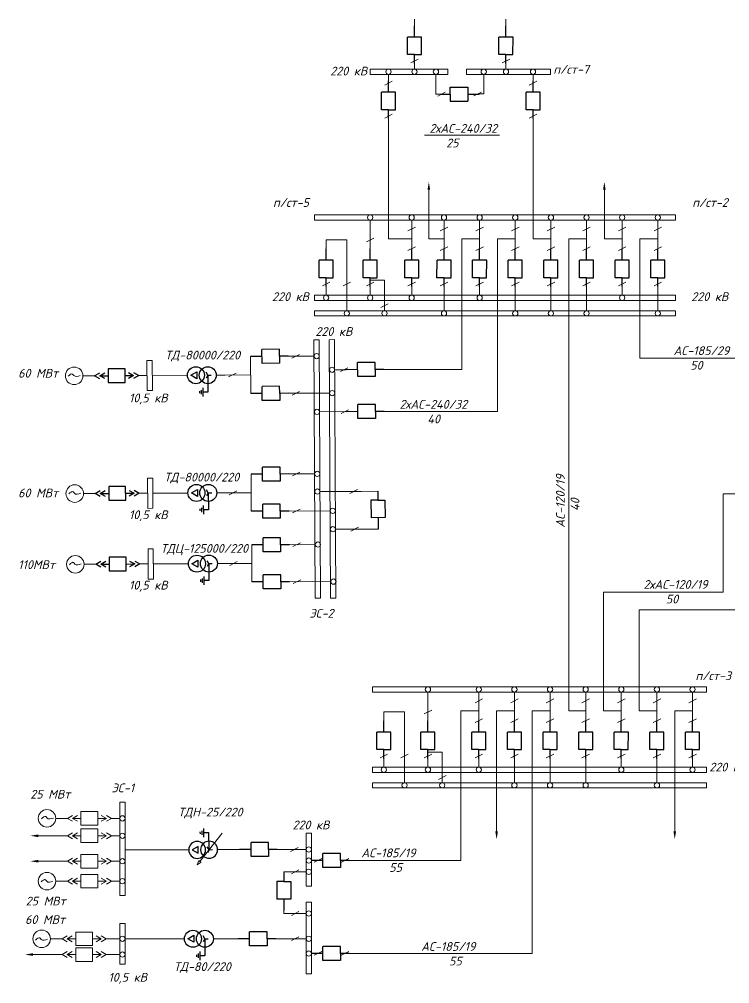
# Model space of a CAD drawing. Header units: millimetres. Extents: x -491 to 2311, y -1641 to -197.
# Drawn here: x -491 to -86, y -1641 to -1091 of the extents above; entities that cross this region are included whole.
import ezdxf

# ---------------------------------------------------------------- set-up
doc = ezdxf.new("R2010")
doc.units = ezdxf.units.MM
for name, color, linetype, lineweight in [('разм.', 7, 'Continuous', 18), ('текст', 6, 'Continuous', 30), ('тонкая', 7, 'Continuous', 20), ('штриховка', 2, 'Continuous', 20)]:
    doc.layers.add(name, color=color, linetype=linetype, lineweight=lineweight)
doc.layers.add('СХЕМА1', color=7, linetype='Continuous')
doc.styles.add('ГОСТ', font='isocpeui.ttf')

# ---------------------------------------------------------------- blocks, each defined once
blk = doc.blocks.new('Выключатель')
for p, q in [((0, 10), (0, 16.5)), ((-4, 0), (-4, 10)), ((-4, 10), (4, 10)), ((4, 0), (4, 10)), ((0, 0), (-4, 0)), ((0, 0), (4, 0)), ((0, -5), (0, 0))]:
    blk.add_line(p, q)
blk = doc.blocks.new('Треугольник соединение трансформаторных обмоток')
blk.add_lwpolyline([(0, 0), (-1.91, -3.48), (2.06, -3.39)], close=True)
blk = doc.blocks.new('двухобмоточный Т с ГЗН')
for p, q in [((7.74, 7.27), (7.74, 12.11)), ((4.84, 0.01), (4.84, 9.69)), ((4.84, 9.69), (7.74, 9.69)), ((8.71, 8.48), (8.71, 10.9)), ((9.68, 9.09), (9.68, 10.3)), ((4.84, 0.01), (2.9, 0.01)), ((4.84, 0.01), (5.81, 1.69)), ((4.84, 0.01), (5.81, -1.66))]:
    blk.add_line(p, q)
for centre in [(4.84, 0.01), (11.62, 0.01)]:
    blk.add_circle(centre, 4.84)
at = {"xscale": -1, "rotation": 271.3243834776337}
blk.add_blockref('Треугольник соединение трансформаторных обмоток', (14.49, 0.01), dxfattribs=at)
blk = doc.blocks.new('Вводной выключатель')
at = {"color": 7}
for p, q in [((-1.68, -2.9), (0, 0)), ((0, 0), (1.68, -2.9)), ((-1.68, -5.81), (0, -2.9)), ((0, -7.74), (0, -2.9)), ((0, -2.9), (1.68, -5.81)), ((-3.87, -7.74), (-3.87, -17.42)), ((3.87, -7.74), (-3.87, -7.74)), ((3.87, -17.42), (3.87, -7.74)), ((-3.87, -17.42), (3.87, -17.42)), ((0, -22.26), (-1.68, -19.36)), ((0, -22.26), (0, -17.42)), ((1.68, -19.36), (0, -22.26)), ((0, -25.17), (-1.68, -22.26)), ((1.68, -22.26), (0, -25.17))]:
    blk.add_line(p, q, dxfattribs=at)

msp = doc.modelspace()

# ---------------------------------------------------------------- linework, layer by layer
at = {"lineweight": 15}
for p, q in [((-259.81, -1157.17), (-217.15, -1157.17)), ((-433.67, -1590.78), (-433.67, -1537.58)), ((-430.67, -1537.58), (-433.67, -1537.58)), ((-430.67, -1590.78), (-430.67, -1537.58)), ((-430.67, -1590.78), (-430.67, -1537.58)), ((-438.42, -1546.77), (-433.67, -1546.77)), ((-388, -1571.3), (-375.34, -1555.15)), ((-470.22, -1556.69), (-480.23, -1556.69)), ((-438.42, -1556.69), (-433.67, -1556.69)), ((-394.38, -1564.7), (-430.67, -1564.7)), ((-365.32, -1564.51), (-377.93, -1564.59)), ((-343.82, -1564.51), (-327.35, -1564.51)), ((-470.22, -1571.2), (-480.23, -1571.2)), ((-438.42, -1571.2), (-433.67, -1571.2)), ((-388.68, -1570.78), (-389.57, -1573.31)), ((-387.33, -1571.82), (-389.57, -1573.31)), ((-388, -1571.3), (-388.68, -1570.78)), ((-388, -1571.3), (-387.33, -1571.82)), ((-340.13, -1582.8), (-340.13, -1577.26)), ((-340.13, -1577.26), (-327.35, -1577.26)), ((-438.42, -1582.58), (-433.67, -1582.58)), ((-430.67, -1590.78), (-433.67, -1590.78)), ((-340.13, -1592.98), (-340.13, -1601)), ((-340.13, -1601), (-327.35, -1601)), ((-433.67, -1623.9), (-433.67, -1606.74)), ((-433.67, -1606.74), (-430.67, -1606.74)), ((-433.67, -1610.99), (-433.67, -1629.88)), ((-430.67, -1606.74), (-430.67, -1629.88)), ((-441.42, -1615.44), (-433.67, -1615.44)), ((-396.77, -1615.44), (-430.67, -1615.44)), ((-366.14, -1615.44), (-380.32, -1615.44)), ((-346.21, -1615.44), (-327.35, -1615.44)), ((-473.22, -1624.43), (-483.23, -1624.43)), ((-441.42, -1624.43), (-433.67, -1624.43)), ((-433.67, -1629.88), (-430.67, -1629.88))]:
    msp.add_line(p, q, dxfattribs=at)
at = {"color": 18, "lineweight": 15, "true_color": 0x000000}
for p, q in [((-322.96, -1273.88), (-319.9, -1273.86)), ((-322.96, -1273.88), (-322.19, -1421.24)), ((-319.9, -1273.86), (-319.13, -1421.23)), ((-314.23, -1273.83), (-311.16, -1273.81)), ((-314.23, -1273.83), (-313.45, -1421.2)), ((-311.16, -1273.81), (-310.39, -1421.19)), ((-415.18, -1285.69), (-418.18, -1285.71)), ((-418.09, -1302.87), (-418.18, -1285.71)), ((-415.09, -1302.85), (-415.18, -1285.69)), ((-415.09, -1302.85), (-415.18, -1285.69)), ((-359.08, -1283.38), (-358.97, -1304.5)), ((-337.58, -1283.27), (-322.92, -1283.19)), ((-311.07, -1290.96), (-304.49, -1290.93)), ((-448.05, -1294.39), (-454.69, -1294.42)), ((-454.05, -1294.42), (-454.69, -1294.42)), ((-422.88, -1294.26), (-418.13, -1294.23)), ((-415.13, -1294.22), (-395.12, -1294.12)), ((-373.66, -1294.02), (-378.67, -1294.04)), ((-373.66, -1294.02), (-358.99, -1293.94)), ((-415.09, -1302.85), (-418.09, -1302.87)), ((-337.47, -1304.39), (-314.07, -1304.27)), ((-319.69, -1314.99), (-299.52, -1314.86)), ((-282.87, -1314.77), (-218.25, -1314.74)), ((-358.65, -1371.63), (-358.76, -1350.5)), ((-337.26, -1350.39), (-322.6, -1350.31)), ((-414.86, -1352.82), (-417.86, -1352.83)), ((-417.77, -1369.99), (-417.86, -1352.83)), ((-447.74, -1361.51), (-454.37, -1361.55)), ((-453.74, -1361.54), (-454.37, -1361.55)), ((-422.57, -1361.38), (-417.82, -1361.36)), ((-414.82, -1361.34), (-394.81, -1361.25)), ((-373.34, -1361.14), (-378.35, -1361.17)), ((-373.34, -1361.14), (-358.68, -1361.07)), ((-296.01, -1360.34), (-319.45, -1360.46)), ((-296.01, -1360.34), (-286.45, -1360.29)), ((-414.77, -1369.98), (-417.77, -1369.99)), ((-337.15, -1371.52), (-313.71, -1371.39)), ((-295.9, -1381.84), (-310.56, -1381.91)), ((-295.9, -1381.84), (-286.34, -1381.79)), ((-358.45, -1390.82), (-358.34, -1411.95)), ((-336.95, -1390.71), (-322.29, -1390.63)), ((-414.55, -1393.14), (-417.55, -1393.15)), ((-417.46, -1410.31), (-417.55, -1393.15)), ((-414.46, -1410.3), (-414.55, -1393.14)), ((-414.46, -1410.3), (-414.55, -1393.14)), ((-447.43, -1401.83), (-454.06, -1401.87)), ((-453.43, -1401.87), (-454.06, -1401.87)), ((-422.26, -1401.7), (-417.51, -1401.68)), ((-414.51, -1401.66), (-394.5, -1401.57)), ((-373.03, -1401.46), (-378.04, -1401.49)), ((-373.03, -1401.46), (-358.37, -1401.39)), ((-414.46, -1410.3), (-417.46, -1410.31)), ((-336.84, -1411.84), (-313.37, -1411.71)), ((-313.45, -1410.1), (-313.51, -1410.1)), ((-319.19, -1416.33), (-319.15, -1416.33)), ((-322.19, -1421.24), (-319.13, -1421.23)), ((-313.45, -1421.2), (-310.39, -1421.19))]:
    msp.add_line(p, q, dxfattribs=at)
at = {"lineweight": 15}
for centre, radius in [((-280.4, -1121.03), 1.5), ((-265.59, -1121.03), 1.5), ((-253.36, -1121.03), 1.5), ((-226.08, -1121.03), 1.5), ((-213.4, -1121.03), 1.5), ((-197.96, -1121.03), 1.5), ((-290.85, -1204.15), 1.5), ((-267.17, -1204.15), 1.5), ((-248.74, -1204.15), 1.5), ((-228.41, -1204.15), 1.5), ((-208.09, -1204.15), 1.5), ((-187.76, -1204.15), 1.5), ((-167.44, -1204.15), 1.5), ((-147.12, -1204.15), 1.5), ((-126.79, -1204.15), 1.5), ((-316, -1249.97), 1.5), ((-290.85, -1249.97), 1.5), ((-267.18, -1249.97), 1.5), ((-228.42, -1249.97), 1.5), ((-147.12, -1249.97), 1.5), ((-304.19, -1258.81), 1.5), ((-282.69, -1258.81), 1.5), ((-248.74, -1258.81), 1.5), ((-208.09, -1258.81), 1.5), ((-187.77, -1258.81), 1.5), ((-167.44, -1258.81), 1.5), ((-126.79, -1258.81), 1.5), ((-257.92, -1473.25), 1.5), ((-228.9, -1473.25), 1.5), ((-208.58, -1473.25), 1.5), ((-188.25, -1473.25), 1.5), ((-167.93, -1473.25), 1.5), ((-147.6, -1473.25), 1.5), ((-127.28, -1473.25), 1.5), ((-106.96, -1473.25), 1.5), ((-283.07, -1519.07), 1.5), ((-257.92, -1519.07), 1.5), ((-228.9, -1519.07), 1.5), ((-147.61, -1519.07), 1.5), ((-106.96, -1519.07), 1.5), ((-271.25, -1527.92), 1.5), ((-249.75, -1527.92), 1.5), ((-208.58, -1527.92), 1.5), ((-188.25, -1527.92), 1.5), ((-167.93, -1527.92), 1.5), ((-127.28, -1527.92), 1.5), ((-475.22, -1546.77), 5), ((-432.17, -1546.77), 1.5), ((-432.17, -1556.69), 1.5), ((-432.17, -1571.2), 1.5), ((-475.22, -1582.58), 5), ((-432.17, -1582.58), 1.5), ((-478.22, -1615.44), 5), ((-432.17, -1615.44), 1.5), ((-432.17, -1624.43), 1.5)]:
    msp.add_circle(centre, radius, dxfattribs=at)
at = {"color": 18, "lineweight": 15, "true_color": 0x000000}
for centre, radius in [((-321.39, -1283.18), 1.5), ((-459.69, -1294.45), 5), ((-312.57, -1290.99), 1.5), ((-312.54, -1304.29), 1.5), ((-321.19, -1314.98), 1.5), ((-321.04, -1350.33), 1.5), ((-459.37, -1361.57), 5), ((-320.97, -1360.43), 1.5), ((-312.19, -1371.42), 1.5), ((-312.12, -1381.9), 1.5), ((-320.69, -1390.63), 1.5), ((-459.06, -1401.89), 5), ((-311.85, -1411.76), 1.5), ((-325.85, -1564.51), 1.5), ((-325.85, -1570.81), 1.5), ((-325.85, -1577.26), 1.5), ((-325.85, -1601), 1.5), ((-325.85, -1615.44), 1.5), ((-325.85, -1623.86), 1.5)]:
    msp.add_circle(centre, radius, dxfattribs=at)
for points in [[(-456.29, -1294.23), (-459.9, -1294.29), (-460.63, -1293.43), (-463.08, -1294.66)], [(-455.97, -1361.36), (-459.58, -1361.42), (-460.32, -1360.56), (-462.77, -1361.79)], [(-455.66, -1401.68), (-459.27, -1401.74), (-460.01, -1400.88), (-462.46, -1402.11)]]:
    msp.add_spline(points, degree=3, dxfattribs=at)
at = {"lineweight": 15}
for points in [[(-471.57, -1546.56), (-475.18, -1546.62), (-475.91, -1545.76), (-478.36, -1546.99)], [(-471.79, -1582.61), (-475.39, -1582.67), (-476.13, -1581.81), (-478.58, -1583.04)], [(-474.89, -1615.72), (-478.49, -1615.78), (-479.23, -1614.92), (-481.68, -1616.15)]]:
    msp.add_spline(points, degree=3, dxfattribs=at)
at = {"layer": 'разм.', "lineweight": 15}
for p, q in [((-469.59, -1546.77), (-470.22, -1546.77)), ((-463.59, -1546.77), (-470.22, -1546.77)), ((-463.59, -1556.69), (-470.22, -1556.69)), ((-463.59, -1571.2), (-470.22, -1571.2)), ((-469.59, -1582.58), (-470.22, -1582.58)), ((-463.59, -1582.58), (-470.22, -1582.58)), ((-472.59, -1615.44), (-473.22, -1615.44)), ((-466.59, -1615.44), (-473.22, -1615.44)), ((-466.59, -1624.43), (-473.22, -1624.43))]:
    msp.add_line(p, q, dxfattribs=at)
at = {"layer": 'СХЕМА1', "lineweight": 15}
for p, q in [((-263.44, -1113.9), (-267.72, -1116.04)), ((-211.24, -1113.9), (-215.53, -1116.04)), ((-278.24, -1126.45), (-282.53, -1128.6)), ((-195.81, -1126.45), (-200.09, -1128.6)), ((-248.05, -1132.77), (-252.33, -1134.91)), ((-227.42, -1132.64), (-231.71, -1134.78)), ((-278.25, -1145.31), (-282.53, -1147.45)), ((-195.81, -1145.31), (-200.1, -1147.45)), ((-265.02, -1209.57), (-269.31, -1211.71)), ((-246.58, -1209.57), (-250.87, -1211.71)), ((-226.26, -1209.57), (-230.54, -1211.71)), ((-205.93, -1209.57), (-210.22, -1211.71)), ((-185.61, -1209.57), (-189.9, -1211.71)), ((-165.29, -1209.57), (-169.57, -1211.71)), ((-144.96, -1209.57), (-149.25, -1211.71)), ((-124.64, -1209.57), (-128.92, -1211.71)), ((-288.7, -1215.98), (-292.99, -1218.12)), ((-265.02, -1220.89), (-269.31, -1223.04)), ((-246.58, -1220.89), (-250.87, -1223.04)), ((-226.26, -1220.89), (-230.54, -1223.04)), ((-205.93, -1220.89), (-210.22, -1223.04)), ((-185.61, -1220.89), (-189.9, -1223.04)), ((-165.29, -1220.89), (-169.57, -1223.04)), ((-144.96, -1220.89), (-149.25, -1223.04)), ((-124.64, -1220.89), (-128.92, -1223.04)), ((-313.85, -1241.07), (-318.13, -1243.21)), ((-302.04, -1241.07), (-306.33, -1243.21)), ((-288.7, -1241.07), (-292.98, -1243.21)), ((-265.02, -1241.07), (-269.31, -1243.21)), ((-246.58, -1241.07), (-250.87, -1243.21)), ((-226.26, -1241.07), (-230.55, -1243.21)), ((-205.94, -1241.07), (-210.22, -1243.21)), ((-185.61, -1241.07), (-189.9, -1243.21)), ((-165.29, -1241.07), (-169.57, -1243.21)), ((-144.96, -1241.07), (-149.25, -1243.21)), ((-124.64, -1241.07), (-128.92, -1243.21)), ((-280.54, -1253.31), (-284.82, -1255.46)), ((-226.75, -1478.67), (-231.03, -1480.82)), ((-206.42, -1478.67), (-210.71, -1480.82)), ((-186.1, -1478.67), (-190.38, -1480.82)), ((-165.77, -1478.67), (-170.06, -1480.82)), ((-145.45, -1478.67), (-149.73, -1480.82)), ((-125.12, -1478.67), (-129.41, -1480.82)), ((-104.8, -1478.67), (-109.09, -1480.82)), ((-255.76, -1485.08), (-260.05, -1487.23)), ((-226.75, -1490), (-231.03, -1492.14)), ((-206.42, -1490), (-210.71, -1492.14)), ((-186.1, -1490), (-190.38, -1492.14)), ((-165.77, -1490), (-170.06, -1492.14)), ((-145.45, -1490), (-149.74, -1492.14)), ((-125.13, -1490), (-129.41, -1492.14)), ((-104.8, -1490), (-109.09, -1492.14)), ((-280.91, -1510.17), (-285.2, -1512.32)), ((-269.1, -1510.17), (-273.39, -1512.32)), ((-255.76, -1510.17), (-260.05, -1512.32)), ((-226.75, -1510.17), (-231.03, -1512.32)), ((-206.42, -1510.17), (-210.71, -1512.32)), ((-186.1, -1510.17), (-190.38, -1512.32)), ((-165.77, -1510.17), (-170.06, -1512.32)), ((-145.45, -1510.17), (-149.74, -1512.32)), ((-125.13, -1510.17), (-129.41, -1512.32)), ((-104.8, -1510.17), (-109.09, -1512.32)), ((-247.6, -1522.42), (-251.88, -1524.56)), ((-331.93, -1563.43), (-336.22, -1565.58)), ((-322.73, -1571.81), (-318.45, -1569.66)), ((-307.29, -1571.81), (-303.01, -1569.66)), ((-331.46, -1576.18), (-335.75, -1578.32)), ((-331.46, -1599.92), (-335.75, -1602.06)), ((-331.46, -1614.36), (-335.75, -1616.5)), ((-322.73, -1624.85), (-318.45, -1622.71)), ((-307.29, -1624.85), (-303.01, -1622.71))]:
    msp.add_line(p, q, dxfattribs=at)
at = {"layer": 'СХЕМА1', "color": 18, "lineweight": 15, "true_color": 0x000000}
for p, q in [((-335.51, -1284.32), (-331.23, -1282.18)), ((-307.82, -1292.01), (-303.53, -1289.87)), ((-371.59, -1295.07), (-367.3, -1292.93)), ((-335.4, -1305.45), (-331.11, -1303.3)), ((-307.43, -1315.97), (-303.14, -1313.83)), ((-335.2, -1351.44), (-330.91, -1349.3)), ((-371.27, -1362.2), (-366.99, -1360.05)), ((-302.39, -1361.44), (-298.1, -1359.29)), ((-335.09, -1372.57), (-330.8, -1370.43)), ((-301.9, -1382.93), (-297.61, -1380.79)), ((-334.89, -1391.77), (-330.6, -1389.62)), ((-370.96, -1402.52), (-366.68, -1400.38)), ((-334.78, -1412.89), (-330.49, -1410.75))]:
    msp.add_line(p, q, dxfattribs=at)
at = {"layer": 'СХЕМА1', "lineweight": 15}
for points in [[(-256.66, -1188.31), (-258.14, -1188.31), (-257.4, -1183.85)], [(-156.53, -1188.31), (-158.01, -1188.31), (-157.27, -1183.85)], [(-480.23, -1555.94), (-480.23, -1557.43), (-484.69, -1556.69)], [(-219.49, -1554.21), (-218, -1554.21), (-218.74, -1558.67)], [(-117.87, -1554.21), (-116.38, -1554.21), (-117.12, -1558.67)], [(-480.23, -1570.45), (-480.23, -1571.94), (-484.69, -1571.2)], [(-483.23, -1623.68), (-483.23, -1625.17), (-487.69, -1624.43)]]:
    msp.add_solid(points, dxfattribs=at)
at = {"layer": 'текст', "color": 18, "lineweight": 15, "true_color": 0x000000}
msp.add_line((-414.77, -1369.98), (-414.86, -1352.82), dxfattribs=at)
msp.add_line((-414.77, -1369.98), (-414.86, -1352.82), dxfattribs=at)
at = {"layer": 'тонкая', "color": 18, "lineweight": 15, "true_color": 0x000000}
for p, q in [((-54.59, -1284.36), (-136.95, -1284.36)), ((-157.77, -1417.72), (-89.58, -1417.74)), ((-137.44, -1427.89), (-67.97, -1427.96))]:
    msp.add_line(p, q, dxfattribs=at)
at = {"layer": 'штриховка', "color": 0, "lineweight": 15}
for p, q in [((-265.59, -1094.8), (-265.59, -1091.13)), ((-213.39, -1094.8), (-213.39, -1091.13)), ((-265.59, -1116.29), (-265.59, -1119.53)), ((-213.4, -1116.29), (-213.4, -1119.53)), ((-290.95, -1119.53), (-246.6, -1119.53)), ((-290.95, -1122.53), (-290.95, -1119.53)), ((-246.6, -1122.53), (-246.6, -1119.53)), ((-235.95, -1119.53), (-188.01, -1119.53)), ((-235.95, -1122.53), (-235.95, -1119.53)), ((-188.01, -1122.53), (-188.01, -1119.53)), ((-290.95, -1122.53), (-246.6, -1122.53)), ((-280.4, -1126.21), (-280.4, -1122.53)), ((-253.36, -1122.53), (-253.36, -1133.73)), ((-235.95, -1122.53), (-188.01, -1122.53)), ((-226.08, -1122.53), (-226.08, -1133.73)), ((-197.96, -1126.21), (-197.96, -1122.53)), ((-253.36, -1133.73), (-253.36, -1133.84)), ((-250.2, -1133.84), (-253.36, -1133.84)), ((-226.08, -1133.73), (-228.7, -1133.73)), ((-280.4, -1147.71), (-280.4, -1150.94)), ((-197.97, -1147.71), (-197.97, -1150.94)), ((-280.4, -1150.94), (-280.37, -1216.31)), ((-197.97, -1150.94), (-197.93, -1216.31)), ((-257.41, -1216.31), (-257.41, -1188.31)), ((-157.28, -1216.31), (-157.28, -1188.31)), ((-116.63, -1202.65), (-322.54, -1202.65)), ((-322.54, -1202.65), (-322.54, -1205.65)), ((-116.63, -1202.65), (-116.63, -1205.65)), ((-116.63, -1205.65), (-322.54, -1205.65)), ((-290.85, -1216.97), (-290.85, -1205.65)), ((-267.17, -1216.97), (-267.17, -1205.65)), ((-248.73, -1216.97), (-248.74, -1205.65)), ((-228.41, -1216.97), (-228.41, -1205.65)), ((-208.08, -1216.97), (-208.09, -1205.65)), ((-187.76, -1216.97), (-187.76, -1205.65)), ((-167.44, -1216.97), (-167.44, -1205.65)), ((-147.11, -1216.97), (-147.12, -1205.65)), ((-126.79, -1216.97), (-126.79, -1205.65)), ((-316, -1221.97), (-316, -1216.97)), ((-304.19, -1216.97), (-316, -1216.97)), ((-304.19, -1257.31), (-304.19, -1216.97)), ((-290.85, -1221.97), (-290.85, -1216.97)), ((-267.17, -1216.31), (-280.37, -1216.31)), ((-267.17, -1221.97), (-267.17, -1216.97)), ((-248.73, -1216.31), (-257.41, -1216.31)), ((-248.73, -1221.97), (-248.73, -1216.97)), ((-238.57, -1216.31), (-238.58, -1290.81)), ((-228.41, -1216.31), (-238.57, -1216.31)), ((-228.41, -1221.97), (-228.41, -1216.97)), ((-208.08, -1216.31), (-218.25, -1216.31)), ((-218.25, -1216.31), (-218.25, -1314.74)), ((-208.08, -1221.97), (-208.08, -1216.97)), ((-187.76, -1216.31), (-197.93, -1216.31)), ((-187.76, -1221.97), (-187.76, -1216.97)), ((-167.44, -1216.31), (-177.6, -1216.31)), ((-177.6, -1485.41), (-177.6, -1216.31)), ((-167.44, -1221.97), (-167.44, -1216.97)), ((-147.11, -1216.31), (-157.28, -1216.31)), ((-147.11, -1221.97), (-147.11, -1216.97)), ((-126.79, -1216.31), (-136.95, -1216.31)), ((-136.95, -1216.31), (-136.95, -1284.36)), ((-126.79, -1221.97), (-126.79, -1216.97)), ((-282.69, -1239.86), (-290.85, -1239.86)), ((-282.69, -1248.47), (-282.69, -1239.86)), ((-316, -1248.47), (-316, -1243.47)), ((-290.85, -1248.47), (-290.85, -1243.47)), ((-267.18, -1248.47), (-267.18, -1243.47)), ((-248.74, -1248.47), (-248.74, -1243.47)), ((-228.42, -1248.47), (-228.42, -1243.47)), ((-208.09, -1248.47), (-208.09, -1243.47)), ((-187.77, -1257.31), (-187.77, -1243.47)), ((-167.44, -1248.47), (-167.44, -1243.47)), ((-147.12, -1248.47), (-147.12, -1243.47)), ((-126.79, -1248.47), (-126.79, -1243.47)), ((-322.55, -1248.47), (-322.55, -1251.47)), ((-116.63, -1248.47), (-322.54, -1248.47)), ((-116.63, -1251.47), (-322.54, -1251.47)), ((-282.69, -1257.31), (-282.69, -1248.47)), ((-248.74, -1257.31), (-248.74, -1248.47)), ((-208.09, -1257.31), (-208.09, -1248.47)), ((-167.44, -1257.31), (-167.44, -1248.47)), ((-126.79, -1257.31), (-126.79, -1248.47)), ((-116.63, -1248.47), (-116.63, -1251.47)), ((-322.55, -1257.31), (-322.55, -1260.31)), ((-116.63, -1257.31), (-322.55, -1257.31)), ((-116.63, -1257.31), (-116.63, -1260.31)), ((-116.63, -1260.31), (-322.55, -1260.31)), ((-77.84, -1361.7), (-89.58, -1361.7)), ((-89.58, -1361.7), (-89.58, -1417.74)), ((-157.76, -1485.41), (-157.77, -1417.72)), ((-137.44, -1485.41), (-137.44, -1427.89)), ((-99.1, -1471.75), (-289.61, -1471.75)), ((-289.61, -1471.75), (-289.61, -1474.75)), ((-99.1, -1474.75), (-99.1, -1471.75)), ((-99.1, -1474.75), (-289.61, -1474.75)), ((-257.91, -1486.07), (-257.92, -1474.75)), ((-228.9, -1486.07), (-228.9, -1474.75)), ((-208.57, -1486.07), (-208.58, -1474.75)), ((-188.25, -1486.07), (-188.25, -1474.75)), ((-167.92, -1486.07), (-167.93, -1474.75)), ((-147.6, -1486.07), (-147.6, -1474.75)), ((-127.27, -1486.07), (-127.28, -1474.75)), ((-106.95, -1486.07), (-106.96, -1474.75)), ((-283.06, -1491.07), (-283.06, -1486.07)), ((-271.25, -1486.07), (-283.06, -1486.07)), ((-271.25, -1526.42), (-271.25, -1486.07)), ((-257.91, -1491.07), (-257.91, -1486.07)), ((-239.06, -1485.41), (-239.07, -1570.7)), ((-228.9, -1485.41), (-239.06, -1485.41)), ((-228.9, -1491.07), (-228.9, -1486.07)), ((-208.57, -1485.41), (-218.74, -1485.41)), ((-218.74, -1485.41), (-218.74, -1544.05)), ((-208.57, -1491.07), (-208.57, -1486.07)), ((-198.41, -1485.41), (-198.42, -1623.86)), ((-188.25, -1485.41), (-198.41, -1485.41)), ((-188.25, -1491.07), (-188.25, -1486.07)), ((-167.92, -1485.41), (-177.6, -1485.41)), ((-167.92, -1491.07), (-167.92, -1486.07)), ((-147.6, -1485.41), (-157.76, -1485.41)), ((-147.6, -1491.07), (-147.6, -1486.07)), ((-127.27, -1485.41), (-137.44, -1485.41)), ((-127.27, -1491.07), (-127.27, -1486.07)), ((-106.95, -1485.41), (-117.12, -1485.41)), ((-117.12, -1485.41), (-117.12, -1544.05)), ((-106.95, -1491.07), (-106.95, -1486.07)), ((-249.75, -1508.96), (-257.92, -1508.96)), ((-249.75, -1517.57), (-249.75, -1508.96)), ((-289.61, -1517.57), (-289.61, -1520.57)), ((-99.1, -1517.57), (-289.61, -1517.57)), ((-283.07, -1517.57), (-283.07, -1512.57)), ((-257.92, -1517.57), (-257.92, -1512.57)), ((-249.75, -1526.42), (-249.75, -1517.57)), ((-228.9, -1517.57), (-228.9, -1512.57)), ((-208.58, -1517.57), (-208.58, -1512.57)), ((-208.58, -1526.42), (-208.58, -1517.57)), ((-188.25, -1526.42), (-188.25, -1512.57)), ((-167.93, -1517.57), (-167.93, -1512.57)), ((-167.93, -1526.42), (-167.93, -1517.57)), ((-147.61, -1517.57), (-147.61, -1512.57)), ((-127.28, -1517.57), (-127.28, -1512.57)), ((-127.28, -1526.42), (-127.28, -1517.57)), ((-106.96, -1517.57), (-106.96, -1512.57)), ((-99.1, -1517.57), (-99.1, -1520.57)), ((-99.1, -1520.57), (-289.61, -1520.57)), ((-289.61, -1526.42), (-289.61, -1529.42)), ((-99.1, -1526.42), (-289.61, -1526.42)), ((-99.1, -1526.42), (-99.1, -1529.42)), ((-99.1, -1529.42), (-289.61, -1529.42)), ((-218.74, -1544.05), (-218.74, -1554.21)), ((-117.12, -1544.05), (-117.12, -1554.21)), ((-302.85, -1570.7), (-300.99, -1570.7)), ((-302.85, -1623.74), (-300.99, -1623.74))]:
    msp.add_line(p, q, dxfattribs=at)
at = {"layer": 'штриховка', "color": 18, "lineweight": 15, "true_color": 0x000000}
for p, q in [((-283, -1290.81), (-238.58, -1290.81)), ((-327.35, -1585.39), (-327.35, -1555.18)), ((-324.35, -1555.18), (-327.35, -1555.18)), ((-324.35, -1585.39), (-324.35, -1555.18)), ((-300.99, -1570.7), (-239.07, -1570.7)), ((-324.35, -1585.39), (-327.35, -1585.39)), ((-327.35, -1635.47), (-327.35, -1594.5)), ((-324.35, -1594.5), (-327.35, -1594.5)), ((-324.35, -1635.47), (-324.35, -1594.5)), ((-300.99, -1623.74), (-267.81, -1623.86)), ((-267.81, -1623.86), (-198.42, -1623.86)), ((-324.35, -1635.47), (-327.35, -1635.47))]:
    msp.add_line(p, q, dxfattribs=at)

# ---------------------------------------------------------------- block references
at = {"lineweight": 15, "xscale": -1}
for name, p, rotation in [('Выключатель', (-265.59, -1111.29), 359.9830018169337), ('Выключатель', (-213.39, -1111.29), 359.9830018169337), ('Выключатель', (-280.4, -1142.71), 359.9830018169337), ('Выключатель', (-197.97, -1142.71), 359.9830018169337), ('Выключатель', (-316, -1238.47), 359.9830018169337), ('Выключатель', (-290.85, -1238.47), 359.9830018169337), ('Выключатель', (-267.17, -1238.47), 359.9830018169337), ('Выключатель', (-248.74, -1238.47), 359.9830018169337), ('Выключатель', (-228.41, -1238.47), 359.9830018169337), ('Выключатель', (-208.09, -1238.47), 359.9830018169337), ('Выключатель', (-187.76, -1238.47), 359.9830018169337), ('Выключатель', (-167.44, -1238.47), 359.9830018169337), ('Выключатель', (-147.12, -1238.47), 359.9830018169337), ('Выключатель', (-126.79, -1238.47), 359.9830018169337), ('Выключатель', (-283.06, -1507.57), 359.9830018169337), ('Выключатель', (-257.92, -1507.57), 359.9830018169337), ('Выключатель', (-228.9, -1507.57), 359.9830018169337), ('Выключатель', (-208.58, -1507.57), 359.9830018169337), ('Выключатель', (-188.25, -1507.57), 359.9830018169337), ('Выключатель', (-167.93, -1507.57), 359.9830018169337), ('Выключатель', (-147.6, -1507.57), 359.9830018169337), ('Выключатель', (-127.28, -1507.57), 359.9830018169337), ('Выключатель', (-106.96, -1507.57), 359.9830018169337), ('двухобмоточный Т с ГЗН', (-377.93, -1564.58), 0.7398492161428915)]:
    msp.add_blockref(name, p, dxfattribs=dict(at, rotation=rotation))
at = {"lineweight": 15}
for name, p, rotation in [('Выключатель', (-245.2, -1133.82), 270.3004350648898), ('Выключатель', (-348.82, -1564.51), 89.99999999999999), ('Выключатель', (-307.85, -1570.73), 90.30043506488984), ('Выключатель', (-340.13, -1582.8), 180), ('двухобмоточный Т с ГЗН', (-380.32, -1615.42), 180), ('Выключатель', (-349.64, -1615.44), 89.99999999999999), ('Выключатель', (-307.85, -1623.77), 90.30043506488984)]:
    msp.add_blockref(name, p, dxfattribs=dict(at, rotation=rotation))
at = {"color": 18, "lineweight": 15, "true_color": 0x000000}
for name, p, rotation in [('Выключатель', (-342.58, -1283.29), 90.30043506488984), ('Вводной выключатель', (-422.88, -1294.26), 270.3004350648898), ('двухобмоточный Т с ГЗН', (-378.67, -1294.03), 180.3004350648947), ('Выключатель', (-288, -1290.84), 90.30043506488984), ('Выключатель', (-342.47, -1304.42), 90.30043506488984), ('Выключатель', (-287.87, -1314.8), 90.30043506488984), ('Выключатель', (-342.26, -1350.42), 90.30043506488984), ('Вводной выключатель', (-422.57, -1361.38), 270.3004350648898), ('двухобмоточный Т с ГЗН', (-378.35, -1361.15), 180.3004350648947), ('Выключатель', (-286.43, -1365.29), 180.3004350648897), ('Выключатель', (-342.15, -1371.54), 90.30043506488984), ('Выключатель', (-341.95, -1390.74), 90.30043506488984), ('двухобмоточный Т с ГЗН', (-378.04, -1401.47), 180.3004350648947), ('Вводной выключатель', (-422.26, -1401.7), 270.3004350648898), ('Выключатель', (-341.84, -1411.86), 90.30043506488984)]:
    msp.add_blockref(name, p, dxfattribs=dict(at, rotation=rotation))
at = {"layer": 'разм.', "lineweight": 15, "rotation": 270}
for p in [(-438.42, -1546.77), (-438.42, -1556.69), (-438.42, -1571.2), (-438.42, -1582.58), (-441.42, -1615.44), (-441.42, -1624.43)]:
    msp.add_blockref('Вводной выключатель', p, dxfattribs=at)

# ---------------------------------------------------------------- texts
at = {"color": 18, "lineweight": 15, "true_color": 0x000000, "char_height": 5, "attachment_point": 1, "style": 'ГОСТ'}
for insert in [(-428.46, -1304.56), (-428.46, -1371.15), (-428.46, -1411.31)]:
    msp.add_mtext_dynamic_manual_height_columns('10,5 кВ', width=29.4775, gutter_width=12.5, heights=[14.71], dxfattribs=dict(at, insert=insert))
at = {"layer": 'текст', "lineweight": 15, "char_height": 5, "attachment_point": 1, "style": 'ГОСТ'}
for s, width, insert in [('220 кВ', 29.4775, (-313.63, -1118.15)), ('25 МВт', 32.6542, (-484.76, -1530.51)), ('25 МВт', 32.6542, (-487.39, -1591.45)), ('60 МВт', 32.6542, (-487.72, -1601.99))]:
    msp.add_mtext_dynamic_manual_height_columns(s, width=width, gutter_width=12.5, heights=[14.71], dxfattribs=dict(at, insert=insert))
at = {"layer": 'текст', "color": 18, "lineweight": 15, "true_color": 0x000000, "char_height": 5, "attachment_point": 1, "style": 'ГОСТ'}
for s, width, gutter_width, heights, insert in [('п/ст-7', 29.4775, 12.5, [14.71], (-186.38, -1117.17)), ('2хАС-240/32\\P   25', 29.0657, 20, [0], (-257.07, -1150.84)), ('п/ст-5', 29.4775, 12.5, [14.71], (-346.28, -1193.12)), ('п/ст-2', 29.4775, 12.5, [14.71], (-107.12, -1193.12)), ('220 кВ', 29.0657, 20, [0], (-346.84, -1246.78)), ('220 кВ', 29.0657, 20, [0], (-107.68, -1246.78)), ('220 кВ', 29.0657, 20, [0], (-322.11, -1266.67)), ('ТД-80000/220', 29.0657, 20, [0], (-407.84, -1280.1)), ('АС-185/29\\P   50', 29.0657, 20, [0], (-117.85, -1277.58)), ('60 МВт', 32.6542, 12.5, [14.71], (-491.67, -1290.47)), ('2хАС-240/32\\P     40', 29.0657, 20, [0], (-274.13, -1308.18)), ('ТД-80000/220', 29.0657, 20, [0], (-408.34, -1349.69)), ('60 МВт', 32.6542, 12.5, [14.71], (-491.67, -1358.73)), ('ТДЦ-125000/220', 29.0657, 20, [0], (-410.38, -1390.35)), ('110МВт', 32.6542, 12.5, [14.71], (-491.67, -1399.6)), ('2хАС-120/19\\P    50', 29.0657, 20, [0], (-134.95, -1410.88)), ('ЭС-2', 29.4775, 12.5, [14.71], (-325.51, -1427.33)), ('п/ст-3', 29.4775, 12.5, [14.71], (-105.31, -1462.94)), ('220 кВ', 29.0657, 20, [0], (-97.42, -1515.04)), ('ЭС-1', 29.4775, 12.5, [14.71], (-438.36, -1526.89)), ('ТДН-25/220', 29.0657, 20, [0], (-400.42, -1540.7)), ('220 кВ', 29.0657, 20, [0], (-335.16, -1548.03)), ('АС-185/19\\P     55', 29.0657, 20, [0], (-295.9, -1563.94)), ('АС-185/19\\P     55', 29.0657, 20, [0], (-261.79, -1617.32)), ('ТД-80/220', 29.0657, 20, [0], (-402.87, -1628.82)), ('10,5 кВ', 29.0657, 20, [0], (-440.21, -1634.88))]:
    msp.add_mtext_dynamic_manual_height_columns(s, width=width, gutter_width=gutter_width, heights=heights, dxfattribs=dict(at, insert=insert))
at = {"layer": 'текст', "color": 18, "lineweight": 15, "true_color": 0x000000, "insert": (-184.86, -1381.03), "char_height": 5, "attachment_point": 1, "rotation": 90, "style": 'ГОСТ'}
msp.add_mtext_dynamic_manual_height_columns('АС-120/19\\P   40', width=29.0657, gutter_width=20, heights=[0], dxfattribs=at)

doc.saveas('drawing.dxf')
